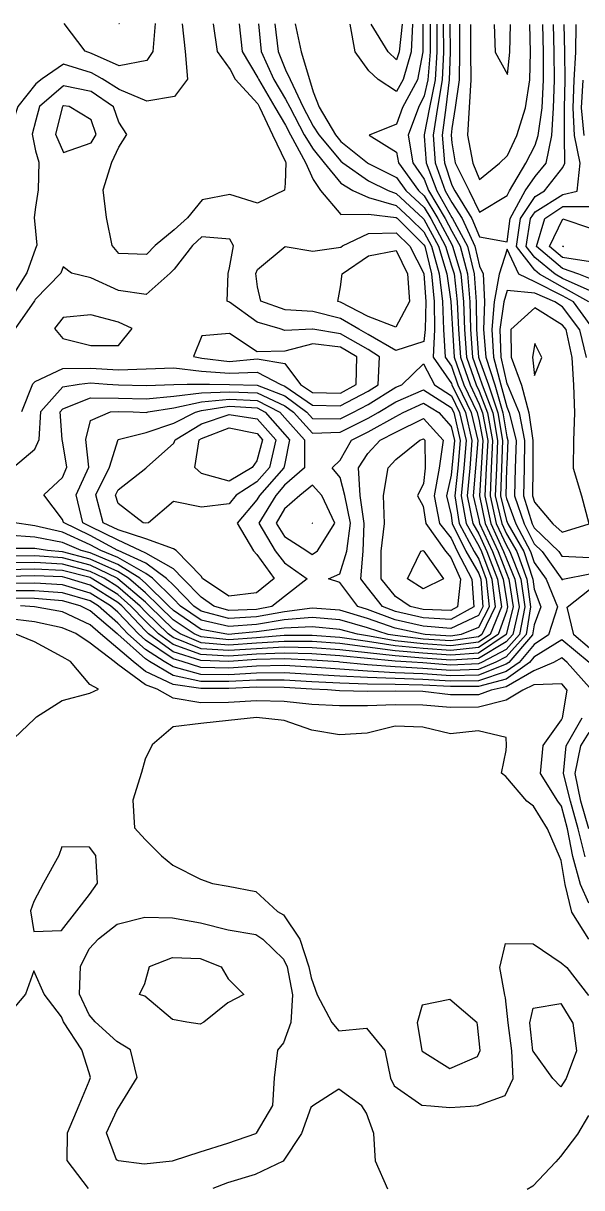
# Model space of a CAD drawing. Header units: metres. Extents: x -1670 to 1663, y -1053 to 1054.
# Drawn here: x 270 to 874, y -210 to 1049 of the extents above; entities that cross this region are included whole.
import ezdxf

# ---------------------------------------------------------------- set-up
doc = ezdxf.new("R2010")
doc.units = ezdxf.units.M

msp = doc.modelspace()

# ---------------------------------------------------------------- linework, layer by layer
at = {"layer": 'CONTOUR_10p0'}
for points in [[(524.331, 1048.509), (527.496, 1018.518), (541.111, 988.503), (553.71, 967.179), (558.224, 958.479), (573.879, 928.46), (583.57, 912.909), (595.585, 898.426), (613.47, 876.311), (626.509, 868.371), (643.419, 860.672), (673.384, 852.123), (688.424, 838.244), (703.303, 823.633), (711.612, 808.207), (719.696, 778.205), (723.212, 748.213), (724.569, 718.226), (726.245, 688.238), (732.953, 678.378), (739.933, 658.223), (754.429, 628.206), (761.463, 598.206), (759.098, 568.228), (756.608, 538.25), (762.556, 512.512), (763.447, 508.25), (777.348, 478.234), (788.785, 448.224), (792.34, 425.781), (793.58, 418.229), (792.312, 413.235), (783.466, 388.269), (762.237, 374.173), (732.245, 371.104), (702.265, 373.181), (672.288, 376.137), (642.314, 380.737), (612.339, 385.182), (582.359, 387.319), (552.375, 387.217), (522.384, 384.712), (492.395, 382.623), (462.417, 385.792), (454.826, 389.025), (432.475, 404.166), (417.171, 419.096), (402.558, 433.52), (384.135, 449.155), (372.626, 456.379), (342.672, 469.893), (312.706, 477.92), (296.56, 479.341), (282.729, 481.494), (252.744, 481.403)], [(313.288, 731.134), (303.987, 719.194), (313.236, 708.392), (343.203, 700.773), (373.188, 700.894), (388.036, 719.001), (373.246, 725.93), (343.279, 733.901), (313.288, 731.134)], [(463.166, 711.305), (454.224, 688.865), (463.11, 686.987), (493.087, 683.51), (523.079, 686.551), (553.052, 681.421), (570.039, 658.614), (582.964, 649.939), (612.947, 649.249), (629.993, 658.476), (630.832, 688.458), (613.062, 699.107), (583.085, 702.657), (553.082, 694.659), (523.096, 693.934), (493.157, 713.925), (463.166, 711.305)]]:
    msp.add_lwpolyline(points, dxfattribs=at)
at = {"layer": 'CONTOUR_10p5'}
for points in [[(503.564, 1048.557), (506.711, 1018.566), (523.778, 990.096), (524.499, 988.541), (542.293, 958.516), (553.645, 939.104), (559.165, 928.493), (575.335, 898.472), (583.495, 880.281), (591.599, 868.451), (613.392, 842.291), (643.377, 842.675), (673.354, 839.086), (674.231, 838.277), (703.271, 809.76), (704.098, 808.224), (711.491, 778.224), (714.225, 748.233), (714.555, 718.249), (713.384, 688.268), (732.91, 659.566), (733.37, 658.238), (748.141, 628.22), (755.163, 598.22), (752.704, 568.242), (749.99, 538.265), (756.204, 508.267), (762.52, 497.26), (771.323, 478.248), (782.755, 448.238), (786.999, 418.245), (774.733, 388.289), (762.25, 380.001), (732.257, 376.286), (702.277, 378.318), (672.3, 381.633), (642.328, 386.899), (631.357, 388.619), (612.359, 393.638), (582.381, 396.653), (552.393, 395.383), (522.399, 391.247), (498.853, 388.924), (492.408, 388.469), (488.242, 388.948), (462.436, 393.912), (432.498, 414.365), (427.674, 419.071), (402.581, 443.839), (396.351, 449.127), (372.643, 464.007), (342.687, 476.583), (332.74, 479.257), (312.729, 487.978), (282.757, 493.73), (252.778, 495.914)], [(313.815, 959.96), (312.742, 959.045), (305.241, 929.078), (313.698, 909.34), (343.707, 919.828), (348.989, 928.978), (343.764, 944.645), (320.099, 959.028), (313.815, 959.96)], [(268.709, 629.324), (280.521, 659.28), (283.144, 661.969), (313.161, 675.976), (343.147, 676.391), (373.128, 674.594), (403.115, 675.703), (433.102, 676.647), (463.078, 673.006), (493.058, 670.966), (523.045, 671.98), (548.617, 658.664), (552.996, 656.997), (582.933, 636.461), (612.916, 635.578), (642.937, 651.417), (653.936, 658.421), (655.281, 688.402), (643.041, 696.514), (613.095, 713.562), (583.164, 718.552), (583.122, 718.561), (582.902, 718.552), (553.134, 717.16), (547.798, 718.633), (523.17, 725.935), (493.234, 747.468), (490.521, 748.749), (491.785, 778.73), (493.32, 784.748), (497.622, 808.7), (493.391, 815.647), (463.412, 818.172), (453.152, 808.802), (433.347, 783.224), (429.062, 778.874), (403.299, 755.769), (373.325, 760.277), (343.371, 773.768), (322.39, 779.12), (313.414, 785.867), (310.9, 779.146), (283.348, 750.385), (282.597, 749.227), (261.502, 719.292)]]:
    msp.add_lwpolyline(points, dxfattribs=at)
at = {"layer": 'CONTOUR_11p0'}
for points in [[(475.553, 1048.621), (479.937, 1018.627), (493.814, 999.061), (499.281, 988.599), (523.713, 962.007), (525.76, 958.554), (539.743, 928.538), (553.554, 899.517), (554.008, 898.522), (553.5, 875.953), (552.718, 868.541), (523.466, 854.59), (493.503, 863.932), (463.505, 858.279), (447.756, 838.799), (433.445, 825.724), (413.026, 808.895), (403.399, 799.147), (373.417, 800.152), (366.349, 809.002), (360.275, 839), (356.599, 868.992), (365.914, 898.955), (373.682, 915.326), (382.195, 928.901), (373.744, 942.287), (367.667, 958.918), (343.835, 975.421), (313.864, 981.448), (287.694, 959.102), (283.794, 944.4), (279.762, 929.137), (283.718, 911.394), (287.229, 899.136), (286.294, 869.154), (283.578, 850.36), (282.182, 839.18), (283.518, 824.264), (284.998, 809.189), (283.475, 805.668), (274.334, 779.23), (255.546, 749.289)], [(643.33, 821.944), (673.316, 822.754), (688.141, 808.261), (703.199, 778.601), (703.287, 778.242), (705.238, 748.254), (704.542, 718.272), (703.03, 705.224), (673.022, 695.259), (643.078, 712.77), (632.751, 718.437), (613.133, 730.077), (583.166, 737.535), (553.185, 739.219), (526.895, 748.665), (523.258, 764.339), (521.703, 778.661), (523.301, 782.847), (553.343, 807.727), (583.316, 802.663), (613.311, 807.03), (615.4, 808.429), (643.33, 821.944)], [(343.11, 660.495), (360.933, 659.096), (373.09, 658.232), (403.073, 657.391), (433.061, 658.793), (447.335, 658.897), (463.046, 659.026), (471.64, 658.841), (493.03, 658.562), (523.013, 657.981), (552.971, 646.358), (576.905, 628.615), (582.899, 621.909), (612.883, 621.541), (626.542, 628.5), (642.903, 636.892), (672.932, 655.816), (679.226, 658.363), (702.975, 681.14), (714.837, 658.281), (732.879, 646.448), (741.854, 628.235), (748.863, 598.235), (746.31, 568.257), (743.373, 538.28), (748.739, 508.284), (762.491, 484.324), (765.297, 478.262), (776.724, 448.252), (780.334, 418.26), (765.999, 388.309), (762.264, 385.829), (732.269, 381.468), (702.289, 383.455), (672.313, 387.13), (664.544, 388.543), (642.348, 395.703), (612.383, 404.078), (582.404, 406.704), (552.414, 404.175), (522.418, 399.347), (492.428, 396.904), (462.459, 403.763), (440.268, 419.042), (432.527, 426.986), (409.958, 449.096), (402.606, 454.466), (372.661, 471.635), (354.072, 479.208), (342.707, 485.271), (312.754, 498.855), (282.785, 505.965), (258.78, 509.411)], [(259.833, 569.376), (282.976, 588.895), (287.529, 599.297), (289.473, 629.276), (313.116, 656.263), (330.828, 659.165), (343.11, 660.495)], [(582.639, 508.827), (582.437, 508.667), (582.638, 508.548), (582.722, 508.666), (582.639, 508.827)]]:
    msp.add_lwpolyline(points, dxfattribs=at)
at = {"layer": 'CONTOUR_11p5'}
for points in [[(442.202, 1048.698), (445.206, 1018.707), (447.871, 988.717), (433.777, 969.976), (403.781, 964.984), (373.825, 977.572), (355.684, 988.93), (343.881, 995.444), (313.919, 1005.007), (290.628, 989.08), (283.884, 983.657), (264.471, 959.156), (254.819, 929.194), (256.204, 899.207), (253.666, 882.198), (245.608, 899.232), (237.376, 929.234), (223.793, 930.899), (212.036, 959.277), (199.04, 989.29), (213.727, 1019.24), (224.018, 1028.576), (254.043, 1046.1), (259.293, 1049.119)], [(643.274, 797.808), (673.272, 803.65), (685.527, 778.283), (687.853, 748.294), (673.081, 720.59), (643.122, 732.007), (613.174, 747.656), (610.212, 748.473), (613.212, 764.05), (615.004, 778.446), (643.274, 797.808)], [(313.061, 632.392), (343.073, 644.12), (373.057, 643.901), (403.04, 642.994), (433.031, 646.053), (463.024, 649.524), (493.012, 650.749), (522.994, 649.75), (552.947, 635.719), (562.484, 628.648), (582.862, 605.852), (612.85, 607.115), (642.87, 622.211), (653.719, 628.438), (672.895, 640.07), (702.909, 652.747), (732.85, 633.762), (735.567, 628.249), (742.563, 598.249), (739.916, 568.272), (736.756, 538.295), (741.275, 508.301), (757.607, 478.28), (762.457, 469.9), (770.693, 448.266), (773.668, 418.275), (762.287, 395.876), (743.352, 388.361), (732.281, 386.65), (704.504, 388.451), (702.301, 388.691), (672.332, 395.248), (642.371, 405.509), (612.407, 414.519), (582.427, 416.754), (552.434, 412.967), (522.436, 407.447), (492.448, 405.566), (462.481, 413.615), (454.647, 419.009), (432.561, 441.674), (425.02, 449.061), (402.631, 465.414), (372.98, 479.165), (372.678, 479.306), (342.73, 495.27), (313.632, 509.285), (312.786, 512.823), (292.543, 539.317), (312.89, 558.003), (317.319, 569.244), (312.976, 595.662), (312.367, 599.24), (310.289, 629.228), (313.061, 632.392)], [(582.733, 549.818), (569.339, 538.681), (552.69, 524.367), (543.472, 508.756), (552.621, 494.359), (576.614, 478.696), (582.561, 474.696), (588.178, 478.67), (606.976, 508.61), (592.962, 538.626), (582.733, 549.818)]]:
    msp.add_lwpolyline(points, dxfattribs=at)
at = {"layer": 'CONTOUR_12p0'}
for points in [[(412.727, 1048.766), (410.278, 1018.788), (403.882, 1008.868), (373.884, 1003.051), (343.93, 1016.4), (337.373, 1018.956), (314.69, 1048.992)], [(373.024, 629.571), (389.19, 629.047), (403.006, 628.39), (405.351, 629.009), (433.002, 633.312), (463.002, 640.076), (492.994, 642.936), (522.975, 641.518), (547.577, 628.682), (552.916, 622.585), (574.058, 598.637), (574.083, 568.654), (552.749, 549.718), (543.195, 538.741), (524.884, 508.799), (542.456, 478.775), (552.556, 465.967), (577.225, 448.711), (552.472, 429.329), (538.858, 418.816), (522.455, 415.547), (492.467, 414.228), (476.166, 418.96), (462.516, 428.625), (442.826, 449.02), (432.602, 459.38), (402.656, 476.362), (396.731, 479.11), (372.704, 490.328), (342.753, 505.268), (334.514, 509.237), (327.437, 539.237), (341.284, 569.189), (338.091, 599.18), (343.016, 619.603), (364.705, 629.103), (373.024, 629.571)], [(702.876, 638.381), (719.434, 628.286), (732.803, 613.113), (736.263, 598.264), (733.522, 568.286), (732.682, 560.649), (727.664, 538.316), (732.583, 517.549), (733.811, 508.318), (748.452, 478.301), (762.421, 454.167), (764.662, 448.28), (767.003, 418.291), (762.317, 409.069), (732.3, 394.87), (702.322, 397.543), (672.352, 404.255), (642.393, 415.316), (631.761, 418.602), (612.476, 444.628), (600.145, 448.658), (612.498, 454.049), (620.003, 478.596), (623.947, 508.571), (617.634, 538.57), (612.737, 558.119), (603.991, 568.585), (612.781, 577.007), (625.023, 598.52), (642.835, 607.311), (672.858, 624.023), (680.953, 628.375), (702.876, 638.381)]]:
    msp.add_lwpolyline(points, dxfattribs=at)
at = {"layer": 'CONTOUR_12p5'}
for points in [[(374.16, 1048.855), (373.989, 1048.572), (373.567, 1048.856)], [(462.981, 630.629), (492.976, 635.124), (522.956, 633.287), (531.712, 628.719), (552.875, 604.551), (558.063, 598.674), (552.803, 573.17), (551.903, 568.705), (525.758, 538.781), (522.727, 533.862), (501.543, 508.853), (519.026, 478.829), (522.592, 475.037), (541.313, 448.794), (522.496, 433.367), (492.503, 429.858), (464.009, 448.972), (462.568, 451.335), (435.665, 479.021), (432.652, 481.09), (402.692, 491.742), (372.729, 501.35), (356.583, 509.186), (348.587, 539.189), (363.384, 569.138), (372.726, 599.101), (372.954, 599.291), (402.957, 606.884), (432.964, 616.657), (456.379, 628.892), (462.981, 630.629)], [(672.819, 607.108), (702.838, 621.793), (723.996, 598.292), (719.66, 568.318), (714.474, 538.347), (720.124, 508.35), (732.525, 492.479), (739.296, 478.322), (754.875, 448.302), (757.074, 418.313), (732.322, 404.622), (702.342, 406.394), (672.373, 413.263), (658.414, 418.541), (642.448, 439.265), (635.018, 448.578), (637.646, 478.556), (638.708, 508.537), (634.231, 538.531), (632.579, 568.519), (642.781, 583.918), (656.066, 598.449), (672.819, 607.108)]]:
    msp.add_lwpolyline(points, dxfattribs=at)
at = {"layer": 'CONTOUR_13p0'}
for points in [[(462.947, 616.056), (492.955, 626.08), (522.929, 621.556), (543.204, 598.708), (536.285, 568.741), (522.772, 553.46), (500.506, 538.839), (492.733, 529.451), (462.74, 525.994), (432.77, 532.311), (405.484, 509.074), (402.73, 508.598), (400.058, 509.086), (372.795, 530.076), (370.094, 539.139), (372.829, 544.601), (402.868, 568.291), (403.61, 569.046), (432.914, 595.043), (434.326, 598.959), (462.947, 616.056)], [(702.788, 600.015), (704.298, 598.338), (704.693, 568.353), (702.676, 551.524), (696.192, 538.389), (702.62, 527.234), (705.187, 508.384), (726.47, 478.351), (732.476, 471.482), (742.845, 448.33), (739.539, 418.354), (732.345, 414.374), (702.362, 415.246), (688.473, 418.471), (672.41, 429.479), (657.212, 448.527), (657.026, 478.511), (660.795, 508.486), (659.649, 538.473), (664.619, 568.445), (672.751, 577.503), (698.688, 598.35), (702.788, 600.015)]]:
    msp.add_lwpolyline(points, dxfattribs=at)
at = {"layer": 'CONTOUR_13p5'}
for points in [[(462.911, 600.317), (492.922, 611.843), (522.892, 605.502), (528.892, 598.741), (522.825, 576.148), (517.778, 568.783), (492.789, 554.187), (462.824, 562.349), (455.753, 568.926), (460.536, 598.899), (462.911, 600.317)], [(702.51, 479.18), (703.02, 478.405), (724.299, 448.373), (702.414, 437.627), (685.479, 448.462), (699.873, 478.413), (702.51, 479.18)]]:
    msp.add_lwpolyline(points, dxfattribs=at)
at = {"layer": 'CONTOUR_4p5'}
msp.add_lwpolyline([(701.379, -12.153), (696.084, -31.303), (700.911, -61.298), (701.264, -62.13), (731.206, -80.637), (761.22, -67.992), (763.934, -61.442), (761.299, -33.443), (760.698, -31.451), (731.377, -6.124), (701.379, -12.153)], dxfattribs=at)
at = {"layer": 'CONTOUR_5p0'}
for points in [[(779.209, 1047.921), (780.164, 1017.935), (793.65, 993.814), (796.249, 1017.898), (796.83, 1047.881)], [(822.964, 702.931), (820.455, 688.021), (822.884, 668.284), (830.792, 687.997), (822.964, 702.931)], [(253.141, 269.553), (282.306, 297.273), (284.582, 299.465), (312.336, 317.097), (342.339, 324.981), (351.763, 329.294), (342.36, 334.143), (321.431, 359.348), (312.444, 364.111), (282.497, 380.6), (260.447, 389.472)], [(881.45, 59.001), (863.049, 88.248), (855.943, 118.248), (851.661, 144.112), (849.666, 148.247), (836.942, 178.26), (821.812, 202.927), (814.513, 208.295), (791.901, 234.729), (787.215, 238.342), (791.965, 262.832), (792.397, 268.313), (791.998, 276.983), (762.03, 284.271), (732.038, 281.084), (702.07, 288.151), (672.088, 289.188), (642.085, 281.562), (612.097, 279.789), (582.124, 285.112), (552.164, 295.549), (522.187, 298.795), (492.194, 295.328), (462.202, 292.324), (432.21, 288.734), (409.449, 269.194), (402.144, 253.427), (398.145, 239.236), (388.846, 209.274), (390.668, 179.286), (401.944, 166.652), (419.761, 149.235), (431.865, 138.962), (461.815, 123.866), (474.979, 119.124), (491.782, 116.317), (521.754, 110.504), (544.95, 88.98), (551.681, 85.437), (569.074, 58.941), (578.766, 28.935), (581.508, 17.084), (587.965, -1.07), (603.758, -31.091), (611.361, -40.23), (641.352, -37.27), (660.974, -61.206), (666.963, -91.203), (671.194, -99.378), (701.13, -120.553), (710.656, -121.288), (731.109, -122.786), (753.496, -121.386), (761.098, -120.936), (791.108, -109.853), (799.806, -91.509), (798.242, -61.521), (794.372, -31.529), (791.35, -4.37), (790.788, -1.537), (785.386, 28.459), (791.486, 54.437), (821.469, 54.039), (851.407, 33.613), (857.827, 28.293), (881.046, -1.744)], [(311.973, 158.964), (308.885, 149.49), (292.206, 119.544), (281.852, 99.885), (278.041, 89.593), (281.778, 67.424), (311.765, 68.368), (328.366, 89.477), (341.839, 107.477), (350.61, 119.41), (348.846, 149.398), (341.956, 158.422), (311.973, 158.964)], [(340.733, -210.389), (317.929, -180.353), (318.287, -150.37), (330.897, -120.415), (341.375, -94.606), (343.048, -90.459), (341.396, -85.364), (333.569, -60.454), (313.746, -30.424), (311.551, -24.843), (293.07, -0.393), (281.68, 24.904), (272.913, -0.347), (251.579, -25.79)], [(664.411, -211.133), (650.982, -181.118), (649.226, -151.13), (641.142, -128.947), (636.282, -121.117), (611.216, -103.313), (583.141, -120.995), (581.186, -123.039), (571.14, -150.951), (551.147, -180.889), (551.069, -180.953), (521.051, -195.4), (491.046, -204.436), (474.985, -210.698)], [(881.012, -131.503), (869.21, -151.636), (850.925, -175.773), (845.632, -181.565), (820.867, -207.852), (814.902, -211.478)]]:
    msp.add_lwpolyline(points, dxfattribs=at)
at = {"layer": 'CONTOUR_5p5'}
for points in [[(753.685, 1047.98), (753.558, 1017.997), (753.795, 988.012), (752.078, 958.033), (750.428, 928.053), (756.006, 898.056), (763.403, 880.108), (785.1, 897.989), (793.448, 906.171), (803.695, 927.93), (813.146, 957.892), (817.564, 987.865), (818.381, 1017.847), (817.707, 1047.832)], [(823.052, 741.436), (797.135, 718.059), (797.621, 688.074), (808.593, 658.065), (816.513, 628.063), (821.09, 598.068), (821.07, 568.085), (820.508, 538.102), (822.568, 531.333), (842.727, 508.067), (852.478, 498.877), (881.839, 507.977), (874.001, 537.979), (864.866, 567.984), (865.278, 597.967), (866.468, 627.948), (865.407, 657.934), (863.548, 687.922), (856.806, 717.921), (852.994, 722.954), (823.052, 741.436)], [(881.54, 98.083), (872.304, 118.211), (864.284, 148.213), (858.291, 178.21), (851.796, 202.631), (848.045, 208.218), (829.287, 238.245), (832.124, 268.222), (852.011, 296.043), (853.125, 298.157), (858.142, 328.129), (852.101, 335.038), (822.113, 333.783), (810.239, 328.24), (792.091, 317.483), (762.089, 309.665), (732.104, 309.547), (702.125, 311.925), (672.141, 312.195), (642.153, 311.105), (612.169, 311.087), (582.188, 312.809), (552.211, 316.033), (522.228, 316.658), (492.239, 314.756), (462.253, 314.376), (432.28, 319.371), (415.038, 329.149), (402.329, 333.821), (372.395, 356.017), (368.559, 359.24), (342.463, 378.994), (327.23, 389.318), (312.517, 395.66), (282.547, 402.087), (252.57, 405.597)], [(371.75, 75.192), (401.751, 82.671), (431.734, 81.982), (461.707, 76.783), (491.674, 69.199), (521.647, 64.047), (529.356, 59.032), (551.57, 37.327), (555.367, 28.988), (561.402, -1.009), (559.312, -30.988), (551.363, -52.921), (544.884, -60.939), (541.499, -90.915), (539.678, -120.895), (522.046, -150.838), (521.152, -151.538), (491.143, -161.986), (461.138, -171.073), (432.303, -180.616), (431.131, -180.94), (401.139, -184.126), (373.34, -180.48), (371.165, -179.598), (360.337, -150.467), (371.287, -126.216), (375.076, -120.517), (393.244, -90.575), (386.053, -60.574), (371.458, -51.642), (348.1, -30.503), (341.54, -22.844), (331.196, -0.481), (332.16, 29.501), (341.703, 48.415), (351.623, 59.44), (371.75, 75.192)], [(821.309, -15.672), (851.306, -10.36), (864.064, -31.689), (868.152, -61.682), (856.898, -91.64), (851.098, -100.506), (842.467, -91.607), (821.203, -61.911), (821.114, -61.574), (817.826, -31.583), (821.309, -15.672)]]:
    msp.add_lwpolyline(points, dxfattribs=at)
at = {"layer": 'CONTOUR_6p0'}
for points in [[(741.727, 1048.008), (741.746, 1018.024), (741.196, 988.041), (736.995, 958.067), (733.545, 935.224), (732.84, 928.093), (733.509, 919.817), (736.97, 898.1), (751.995, 868.081), (763.322, 844.926), (793.348, 862.994), (795.718, 867.981), (813.557, 897.923), (823.458, 917.343), (826.78, 927.877), (830.986, 957.851), (832.537, 987.831), (832.492, 1017.815), (831.833, 1047.8)], [(793.111, 760.092), (789.63, 748.06), (785.406, 718.086), (786.481, 688.099), (792.879, 659.523), (793.474, 658.1), (806.006, 628.087), (811.983, 598.089), (811.542, 568.107), (810.833, 538.125), (820.2, 508.119), (822.504, 503.595), (849.003, 478.069), (852.419, 473.187), (882.4, 471.482)], [(878.845, 687.887), (871.633, 717.887), (853.039, 742.441), (844.893, 747.932), (823.089, 757.201), (793.111, 760.092)], [(882.076, 331.026), (858.003, 358.114), (852.165, 362.993), (843.19, 358.148), (822.149, 349.254), (792.124, 331.939), (775.785, 328.319), (762.12, 323.245), (732.135, 323.255), (702.158, 326.693), (672.175, 327.217), (642.189, 326.675), (612.207, 327.637), (599.126, 328.726), (582.226, 329.416), (552.246, 331.133), (522.261, 331.281), (492.274, 330.106), (462.289, 330.137), (432.315, 334.471), (402.362, 348.49), (388.934, 359.193), (372.434, 373.162), (353.79, 389.257), (342.508, 398.691), (312.556, 413.003), (282.584, 418.223), (267.461, 419.44)], [(877.455, 148.183), (869.835, 178.184), (861.642, 208.186), (853.923, 238.188), (856.824, 268.165), (874.205, 298.109)], [(431.636, 39.118), (461.618, 38.167), (484.202, 29.152), (491.552, 16.182), (508.507, -0.888), (491.493, -9.675), (465.505, -30.773), (461.455, -32.84), (447.176, -30.731), (431.482, -27.716), (401.555, -2.665), (395.93, -0.629), (401.587, 11.098), (406.638, 29.33), (431.636, 39.118)]]:
    msp.add_lwpolyline(points, dxfattribs=at)
at = {"layer": 'CONTOUR_6p5'}
for points in [[(731.388, 1048.032), (731.441, 1018.048), (730.585, 988.066), (726.774, 958.091), (723.049, 928.116), (725.389, 898.127), (733.404, 874.157), (736.561, 868.117), (755.092, 838.091), (763.26, 818.105), (793.232, 812.82), (796.613, 837.995), (812.726, 867.941), (823.38, 883.41), (835.451, 897.873), (841.396, 927.843), (843.396, 957.822), (844.362, 987.803), (844.071, 1017.788), (843.203, 1047.774)], [(882.98, 723.204), (864.995, 747.886), (853.068, 754.655), (823.117, 769.473), (805.866, 778.006), (793.214, 804.941), (784.409, 778.055), (779.138, 748.084), (776.539, 718.106), (778.353, 688.118), (786.423, 658.116), (792.821, 634.433), (795.499, 628.111), (802.876, 598.11), (802.013, 568.129), (801.159, 538.147), (811.417, 508.14), (822.465, 486.444), (831.116, 478.11), (852.145, 448.078), (852.36, 447.559), (853.48, 448.075), (882.359, 453.868)], [(881.734, 358.059), (852.211, 382.735), (822.183, 363.939), (817.411, 358.207), (792.143, 340.073), (762.14, 332.164), (732.155, 332.033), (702.175, 333.74), (672.192, 334.355), (642.208, 334.748), (612.226, 335.801), (582.244, 337.306), (552.264, 339.057), (522.279, 338.924), (492.291, 337.407), (462.307, 337.701), (432.336, 343.872), (406.706, 359.152), (402.393, 361.925), (372.47, 388.745), (371.925, 389.216), (342.543, 413.784), (331.643, 419.292), (312.584, 424.854), (282.604, 427.158), (252.621, 427.803)], [(881.379, 178.157), (872.941, 208.16), (866.635, 238.159), (872.692, 268.129), (881.964, 282.506)]]:
    msp.add_lwpolyline(points, dxfattribs=at)
at = {"layer": 'CONTOUR_7p0'}
for points in [[(724.224, 1048.048), (724.31, 1018.064), (722.927, 988.084), (717.967, 958.111), (713.258, 928.138), (715.493, 898.149), (726.266, 868.141), (733.361, 855.355), (744.58, 838.115), (758.347, 808.099), (763.187, 786.537), (767.25, 778.095), (768.646, 748.108), (767.673, 718.127), (770.224, 688.137), (779.704, 658.131), (788.683, 628.127), (792.747, 602.094), (793.768, 598.131), (792.678, 572.508), (792.563, 568.15), (791.935, 538.168), (792.593, 535.435), (802.634, 508.16), (818.59, 478.139), (822.418, 466.191), (835.409, 448.117), (847.488, 418.105), (837.761, 388.144), (822.214, 377.549), (806.133, 358.233), (792.162, 348.206), (762.154, 338.275), (732.169, 337.83), (702.188, 339.719), (672.206, 340.722), (642.224, 341.748), (612.243, 343.392), (582.263, 345.196), (552.282, 346.982), (522.296, 346.568), (492.308, 344.709), (462.324, 345.266), (432.358, 353.272), (422.556, 359.115), (402.416, 372.066), (383.428, 389.189), (372.497, 400.614), (351.164, 419.247), (342.568, 424.643), (312.604, 433.545), (282.624, 435.524), (252.639, 435.574)], [(881.602, 747.848), (853.089, 764.028), (828.301, 777.954), (823.146, 782.175), (803.209, 807.996), (807.479, 837.97), (823.33, 861.759), (833.612, 867.893), (853.387, 893.269), (855.52, 897.826), (855.308, 927.811), (855.22, 957.795), (855.75, 987.777), (855.66, 1017.761), (854.695, 1047.747)], [(882.32, 436.857), (912.326, 446.363), (942.276, 431.424), (950.513, 417.868), (950.383, 387.884), (942.131, 368.484), (922.721, 357.964), (912.106, 350.699), (906.268, 358.002), (882.174, 373.452), (865.373, 388.08), (858.04, 418.081), (882.32, 436.857)]]:
    msp.add_lwpolyline(points, dxfattribs=at)
at = {"layer": 'CONTOUR_7p5'}
for points in [[(717.06, 1048.065), (717.179, 1018.081), (715.268, 988.101), (709.159, 958.131), (703.545, 928.532), (703.409, 928.161), (703.542, 927.095), (705.598, 898.172), (717.3, 868.161), (733.324, 839.284), (734.069, 838.139), (750.304, 808.118), (757.619, 778.117), (759.865, 748.128), (759.944, 718.144), (762.264, 688.155), (762.956, 686.171), (772.985, 658.147), (783.14, 628.14), (788.058, 598.145), (787.069, 568.163), (786.177, 538.181), (792.538, 511.744), (793.85, 508.18), (811.107, 478.156), (820.941, 448.15), (822.352, 437.488), (829.518, 418.147), (822.263, 398.765), (820.68, 388.183), (794.855, 358.259), (792.181, 356.339), (762.168, 344.387), (732.182, 343.627), (702.202, 345.697), (672.221, 347.088), (642.24, 348.747), (612.261, 350.982), (582.281, 353.086), (552.3, 354.907), (522.314, 354.211), (492.324, 352.011), (462.342, 352.831), (441.89, 359.071), (432.378, 362.019), (402.44, 382.207), (394.726, 389.163), (372.524, 412.369), (364.685, 419.216), (342.587, 433.087), (312.624, 442.236), (282.643, 443.89), (252.657, 443.344)], [(883.064, 759.861), (853.111, 773.401), (845.075, 777.916), (823.178, 795.846), (813.815, 807.971), (818.346, 837.945), (823.292, 845.369), (853.32, 864.164), (868.743, 867.812), (871.911, 897.789), (865.878, 927.786), (864.427, 957.773), (865.571, 987.754), (867.295, 1017.734), (867.728, 1047.717)]]:
    msp.add_lwpolyline(points, dxfattribs=at)
at = {"layer": 'CONTOUR_8p0'}
for points in [[(709.896, 1048.081), (710.047, 1018.097), (707.609, 988.119), (703.642, 970.718), (697.28, 958.159), (686.3, 928.2), (691.366, 898.205), (703.434, 880.536), (708.333, 868.182), (726.14, 838.157), (733.29, 824.549), (742.261, 808.136), (750.338, 778.134), (753.002, 748.144), (753.468, 718.159), (755.722, 688.17), (762.913, 667.533), (766.266, 658.162), (777.596, 628.152), (782.781, 598.157), (781.576, 568.176), (780.419, 538.195), (787.435, 508.195), (792.505, 497.302), (803.624, 478.174), (814.456, 448.165), (818.567, 418.172), (813.563, 388.2), (792.199, 364.356), (780.996, 358.291), (762.182, 350.498), (732.195, 349.424), (702.216, 351.675), (672.235, 353.454), (642.256, 355.746), (612.278, 358.573), (610.863, 358.682), (582.298, 360.632), (552.317, 362.01), (522.33, 361.172), (492.341, 359.241), (462.358, 360.185), (432.396, 369.705), (405.794, 389.138), (402.463, 392.387), (376.694, 419.189), (372.548, 422.813), (342.607, 441.53), (317.686, 449.308), (312.643, 450.584), (282.661, 451.854), (252.674, 451.025)], [(876.448, 927.762), (873.634, 957.752), (875.392, 987.732)], [(883.095, 773.013), (870.723, 777.856), (853.135, 784.071), (824.826, 807.946), (833.944, 837.909), (853.29, 850.943), (883.275, 851.221)]]:
    msp.add_lwpolyline(points, dxfattribs=at)
at = {"layer": 'CONTOUR_8p5'}
for points in [[(702.122, 1048.099), (702.249, 1018.115), (696.157, 988.145), (680.179, 958.198), (673.587, 940.224), (644.249, 928.297), (673.517, 909.778), (675.95, 898.241), (697.301, 868.208), (703.393, 862.565), (718.408, 838.175), (733.256, 809.915), (734.218, 808.155), (743.057, 778.151), (746.14, 748.16), (746.992, 718.174), (749.179, 688.185), (759.625, 658.178), (762.875, 651.271), (772.052, 628.165), (777.503, 598.169), (776.083, 568.188), (774.661, 538.208), (781.438, 508.209), (792.476, 484.497), (796.141, 478.191), (807.97, 448.18), (812.32, 418.186), (806.445, 388.216), (792.217, 372.337), (766.337, 358.325), (762.197, 356.61), (732.209, 355.221), (702.23, 357.654), (690.082, 358.5), (672.25, 359.646), (642.271, 362.251), (612.293, 365.235), (582.313, 367.304), (552.331, 368.311), (522.344, 367.057), (492.354, 365.087), (462.373, 366.587), (432.413, 377.391), (416.366, 389.114), (402.487, 402.65), (386.608, 419.166), (372.568, 431.44), (343.823, 449.248), (342.626, 449.824), (312.659, 457.418), (282.678, 459.045), (252.691, 458.378)], [(883.137, 791.241), (853.163, 795.936), (838.96, 807.913), (853.259, 837.547), (883.22, 827.614)]]:
    msp.add_lwpolyline(points, dxfattribs=at)
at = {"layer": 'CONTOUR_9p0'}
for points in [[(564.103, 1048.417), (570.513, 1018.419), (579.521, 988.414), (583.713, 975.145), (589.897, 958.406), (607.771, 928.381), (613.574, 921.494), (642.181, 898.318), (643.504, 897.391), (673.454, 882.521), (683.748, 868.239), (703.364, 850.071), (710.676, 838.193), (726.641, 808.172), (733.203, 786.814), (735.777, 778.168), (739.278, 748.176), (740.516, 718.189), (742.637, 688.2), (753.061, 658.193), (762.843, 637.407), (766.509, 628.178), (772.226, 598.181), (770.59, 568.201), (768.903, 538.221), (775.441, 508.222), (789.399, 478.206), (792.443, 470.222), (801.485, 448.195), (806.074, 418.201), (799.327, 388.232), (792.236, 380.317), (762.21, 362.518), (732.221, 360.74), (702.242, 362.906), (672.262, 365.143), (642.285, 368.413), (612.309, 371.884), (582.329, 373.975), (552.346, 374.613), (522.357, 372.942), (492.368, 370.932), (462.388, 372.989), (432.431, 385.076), (426.938, 389.089), (402.51, 412.914), (396.522, 419.143), (372.588, 440.067), (357.821, 449.216), (342.641, 456.514), (312.674, 464.252), (282.694, 466.237), (252.708, 465.73)], [(690.941, 1048.125), (689.419, 1018.145), (680.716, 988.181), (673.668, 975.479), (653.867, 988.243), (643.735, 997.713), (628.812, 1018.284), (623.49, 1048.28)], [(853.191, 808.08), (854.096, 807.879), (853.19, 807.8), (853.095, 807.881), (853.191, 808.08)]]:
    msp.add_lwpolyline(points, dxfattribs=at)
at = {"layer": 'CONTOUR_9p5'}
for points in [[(542.124, 1048.468), (545.645, 1018.476), (553.783, 998.849), (558.722, 988.462), (572.818, 958.446), (583.627, 937.821), (589.722, 928.423), (613.525, 900.173), (615.739, 898.379), (643.461, 878.934), (664.637, 868.283), (673.414, 865.16), (702.616, 838.212), (703.335, 837.506), (719.126, 808.19), (727.901, 778.186), (732.199, 748.192), (733.086, 736.239), (734.039, 718.204), (736.094, 688.216), (746.497, 658.208), (760.716, 628.191), (762.802, 619.3), (766.949, 598.193), (765.096, 568.214), (763.146, 538.234), (769.444, 508.236), (783.374, 478.22), (792.407, 454.525), (794.999, 448.21), (799.827, 418.215), (792.254, 388.403), (792.2, 388.249), (762.224, 368.345), (732.233, 365.922), (702.254, 368.043), (672.275, 370.64), (642.299, 374.575), (612.324, 378.533), (582.344, 380.647), (552.36, 380.915), (522.371, 378.827), (492.381, 376.778), (462.403, 379.39), (439.696, 389.06), (432.451, 393.967), (406.668, 419.12), (402.534, 423.2), (372.608, 448.695), (371.819, 449.184), (342.657, 463.203), (312.69, 471.086), (282.711, 473.428), (252.725, 473.083)], [(679.759, 1048.151), (676.59, 1018.174), (673.747, 1009.562), (664.528, 1018.202), (646.243, 1048.228)]]:
    msp.add_lwpolyline(points, dxfattribs=at)

doc.saveas('drawing.dxf')
